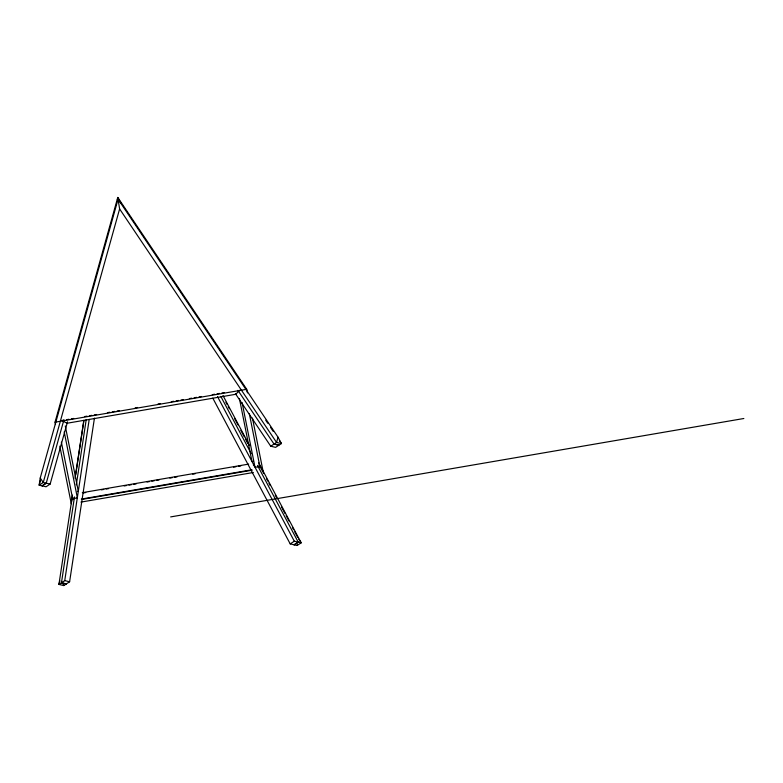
<?xml version="1.0" encoding="UTF-8"?>
<svg xmlns="http://www.w3.org/2000/svg" width="783" height="783" viewBox="0 0 783 783"><rect width="100%" height="100%" fill="white"/><g stroke="black" fill="none" stroke-linecap="round" stroke-linejoin="round"><path stroke-width="1.17" d="M235.438 393.692L270.742 446.222L275.606 447.357L281.42 443.57L278.024 437.178L118.057 199.195L40.236 478.002L39.15 485.166L46.04 486.772L50.141 484.09L67.524 421.822M72.486 495.14L58.931 584.431L63.795 585.567L69.609 581.769L94.44 418.132M75.041 478.256L83.83 420.344M72.379 496.52L71.282 503.753L59.811 446.183M75.677 474.811L83.908 420.54M117.401 199.851L117.773 197.433L246.723 389.288L247.448 392.88M64.216 431.893L77.331 497.685L72.702 499.035L72.946 497.43M59.939 580.82L58.931 584.431L61.456 582.767L74.483 496.911M76.313 484.863L86.228 419.512M66.31 583.922L61.456 582.777L64.744 580.624L89.213 419.394M212.79 398.116L290.209 543.891L297.1 545.506L297.305 544.165M55.505 424.592L55.035 422.194L117.773 197.433L120.631 202.817M40.462 480.468L39.15 485.166L43.251 482.485L119.613 208.934L118.057 199.195M50.141 484.09L46.236 483.18L42.135 485.861L46.236 483.18L63.873 420.001M278.024 437.178L276.556 442.434L270.742 446.222M239.559 390.326L235.83 394.27L67.132 423.231L62.248 420.794M297.1 545.506L301.201 542.834L258.742 462.88M290.209 543.891L294.31 541.219L301.201 542.834L299.507 540.309M298.215 542.139L294.114 544.802L298.215 542.139L257.509 465.494M77.331 491.567L78.3 491.293L65.283 425.972M82.323 492.673L248.691 464.104M81.344 499.065L251.715 469.81M61.691 420.51L64.098 420.099M66.506 419.678L68.914 419.267M71.322 418.856L73.729 418.445M84.574 416.576L86.982 416.164M89.389 415.753L91.797 415.342M94.205 414.921L96.622 414.51M107.457 412.651L109.865 412.24M112.272 411.819L114.69 411.408M117.098 410.997L119.505 410.586M135.165 407.894L137.573 407.483M158.049 403.969L160.456 403.548M171.301 401.689L173.709 401.278M176.116 400.867L178.524 400.446M180.932 400.035L183.339 399.624M189.369 398.586L191.776 398.175M194.184 397.764L196.592 397.343M198.999 396.932L201.407 396.521M212.252 394.661L214.659 394.24M217.067 393.829L219.475 393.418M221.892 393.007L224.3 392.586M55.035 422.194L246.723 389.288M83.341 492.947L85.748 492.536M101.369 489.855L103.767 489.444M106.175 489.032L108.583 488.621M124.203 485.94L126.611 485.519M129.009 485.108L131.417 484.697M133.815 484.286L136.222 483.874M147.038 482.015L149.445 481.604M151.843 481.193L154.251 480.772M156.649 480.361L159.057 479.95M169.872 478.09L172.28 477.679M174.678 477.268L177.085 476.857M192.706 474.175L195.114 473.764M233.569 467.157L235.977 466.746M238.384 466.335L240.782 465.924M82.381 499.339L252.224 470.182M80.933 502.099L253.34 472.501M170.655 516.907L743.85 418.504M253.163 461.402L251.96 461.471L239.412 398.527M249.307 413.561L259.936 466.883L254.994 467.177L242.113 402.589M46.236 483.18L43.251 482.485L40.236 478.002M274.344 444.147L278.895 445.204L274.04 444.078L237.944 390.374M64.744 580.624L69.609 581.769M61.456 582.767L66.007 583.854M265.721 420.217L267.766 423.26M270.497 427.322L273.228 431.384M279.374 440.526L281.42 443.57L276.556 442.434L119.613 208.934M298.754 539.193L299.126 539.751M222.959 395.493L249.562 445.596M225.905 402.256L227.06 404.419M228.205 406.573L229.35 408.736M234.508 418.455L237.954 424.934M240.821 430.337L244.267 436.816M245.412 438.979L247.702 443.305M260.328 467.06L263.773 473.539M266.641 478.942L267.786 481.105M268.931 483.268L270.076 485.421M275.244 495.15L276.389 497.303M281.557 507.022L284.992 513.511M286.138 515.664L289.005 521.067M292.451 527.546L293.596 529.709M294.751 531.872L297.618 537.265M258.919 464.985L259.936 466.883M220.816 396.413L251.226 453.66M217.468 396.521L294.31 541.219M253.369 464.926L253.751 465.64M63.159 584.363L63.795 585.567M252.459 418.073L262.98 470.847M61.368 442.15L72.702 499.035"/></g></svg>
